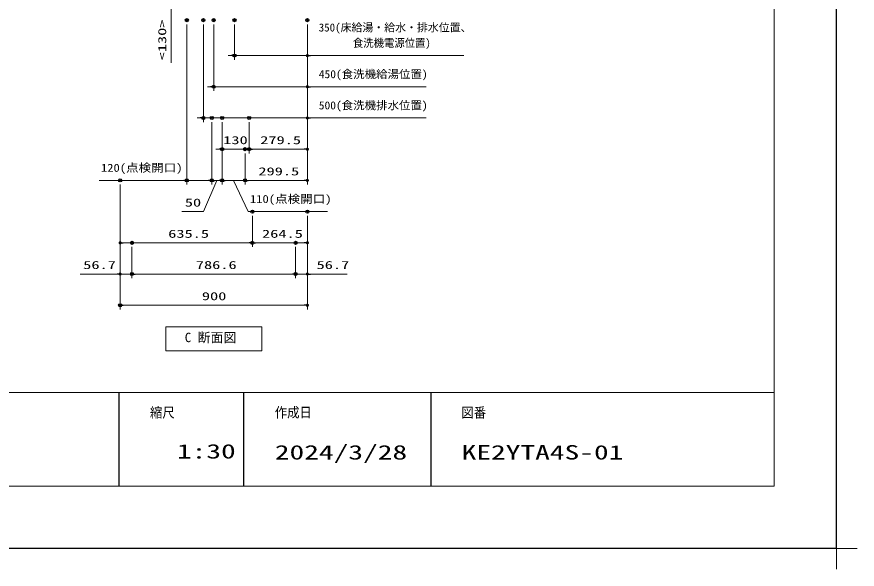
# Model space of a CAD drawing. Units: millimetres, scale not verified. Extents: x -9797 to 9797, y -4555 to 4555.
# Drawn here: x -1038 to 3002, y -4555 to -1900 of the extents above; entities that cross this region are included whole.
import ezdxf
from ezdxf.enums import TextEntityAlignment as Align

# ---------------------------------------------------------------- set-up
doc = ezdxf.new("R2010")
doc.units = ezdxf.units.MM
doc.header["$LTSCALE"] = 30
doc.header["$PDMODE"] = 32
doc.header["$PDSIZE"] = 15
for name, color, linetype, lineweight in [('0-0_0', 7, 'Continuous', 25), ('0-2_寸法ﾚｲﾔｰ', 30, 'Continuous', 13), ('0-3_DEFPOINTS', 7, 'Continuous', 25), ('0-6_図面枠', 3, 'Continuous', 15), ('0-9_一般', 7, 'Continuous', 5)]:
    doc.layers.add(name, color=color, linetype=linetype, lineweight=lineweight)
doc.styles.add('ＭＳ ゴシック', font='')
doc.styles.get('ＭＳ ゴシック').set_extended_font_data('MS Gothic')

# ---------------------------------------------------------------- blocks, each defined once
blk = doc.blocks.new('Cdanmenzu')
at = {"layer": '0-6_図面枠'}
blk.add_lwpolyline([(0, 3455.1), (13844.8, 3455.1), (13844.8, 0), (0, 0)], close=True, dxfattribs=at)
at = {"layer": '0-6_図面枠', "style": 'ＭＳ ゴシック'}
blk.add_text('C 断面図', height=1364, dxfattribs=at).set_placement((2739.6, 841.4), align=Align.BOTTOM_LEFT)
blk = doc.blocks.new('_DOT')
at = {"layer": '0-0_0', "color": 30}
blk.add_line((-15, 0), (-30, 0), dxfattribs=at)
for points in [[(0, 0), (-15, 0), (-14.88, 1.88)], [(0, 0), (-14.88, -1.88), (-15, 0)], [(0, 0), (-14.88, 1.88), (-14.53, 3.73)], [(0, 0), (-14.53, -3.73), (-14.88, -1.88)], [(0, 0), (-14.53, 3.73), (-13.95, 5.52)], [(0, 0), (-13.95, -5.52), (-14.53, -3.73)], [(0, 0), (-13.95, 5.52), (-13.14, 7.23)], [(0, 0), (-13.14, -7.23), (-13.95, -5.52)], [(0, 0), (-13.14, 7.23), (-12.14, 8.82)], [(0, 0), (-12.14, -8.82), (-13.14, -7.23)], [(0, 0), (-12.14, 8.82), (-10.93, 10.27)], [(0, 0), (-10.93, -10.27), (-12.14, -8.82)], [(0, 0), (-10.93, 10.27), (-9.56, 11.56)], [(0, 0), (-9.56, -11.56), (-10.93, -10.27)], [(0, 0), (-9.56, 11.56), (-8.04, 12.66)], [(0, 0), (-8.04, -12.66), (-9.56, -11.56)], [(0, 0), (-8.04, 12.66), (-6.39, 13.57)], [(0, 0), (-6.39, -13.57), (-8.04, -12.66)], [(0, 0), (-6.39, 13.57), (-4.64, 14.27)], [(0, 0), (-4.64, -14.27), (-6.39, -13.57)], [(0, 0), (-4.64, 14.27), (-2.81, 14.73)], [(0, 0), (-2.81, -14.73), (-4.64, -14.27)], [(0, 0), (-2.81, 14.73), (-0.94, 14.97)], [(0, 0), (-0.94, -14.97), (-2.81, -14.73)], [(0, 0), (-0.94, 14.97), (0.94, 14.97)], [(0, 0), (0.94, -14.97), (-0.94, -14.97)], [(0, 0), (0.94, 14.97), (2.81, 14.73)], [(0, 0), (2.81, 14.73), (4.64, 14.27)], [(0, 0), (4.64, 14.27), (6.39, 13.57)], [(0, 0), (6.39, 13.57), (8.04, 12.66)], [(0, 0), (8.04, 12.66), (9.56, 11.56)], [(0, 0), (9.56, 11.56), (10.93, 10.27)], [(0, 0), (10.93, 10.27), (12.14, 8.82)], [(0, 0), (12.14, 8.82), (13.14, 7.23)], [(0, 0), (13.14, 7.23), (13.95, 5.52)], [(0, 0), (13.95, 5.52), (14.53, 3.73)], [(0, 0), (14.53, 3.73), (14.88, 1.88)], [(0, 0), (14.88, 1.88), (15, 0)], [(0, 0), (2.81, -14.73), (0.94, -14.97)], [(0, 0), (4.64, -14.27), (2.81, -14.73)], [(0, 0), (6.39, -13.57), (4.64, -14.27)], [(0, 0), (8.04, -12.66), (6.39, -13.57)], [(0, 0), (9.56, -11.56), (8.04, -12.66)], [(0, 0), (10.93, -10.27), (9.56, -11.56)], [(0, 0), (12.14, -8.82), (10.93, -10.27)], [(0, 0), (13.14, -7.23), (12.14, -8.82)], [(0, 0), (13.95, -5.52), (13.14, -7.23)], [(0, 0), (14.53, -3.73), (13.95, -5.52)], [(0, 0), (14.88, -1.88), (14.53, -3.73)], [(0, 0), (15, 0), (14.88, -1.88)]]:
    blk.add_solid(points, dxfattribs=at)
blk = doc.blocks.new('グループ-13-1')
at = {"layer": '0-9_一般'}
for p, q in [((372249.8, -84177), (372249.8, -80193)), ((370257.8, -82185), (374241.7, -82185))]:
    blk.add_line(p, q, dxfattribs=at)

msp = doc.modelspace()

# ---------------------------------------------------------------- linework, layer by layer
at = {"layer": '0-0_0'}
for p, q in [((-547.23, -3705), (-547.23, -4155)), ((52.77, -3705), (52.77, -4155)), ((952.77, -3705), (952.77, -4155))]:
    msp.add_line(p, q, dxfattribs=at)
at = {"layer": '0-2_寸法ﾚｲﾔｰ'}
for p, q in [((-295.25, -1860.93), (-295.25, -2121.4)), ((-220.25, -1935.93), (-220.25, -2705.93)), ((-140.75, -1935.93), (-140.75, -2405.93)), ((-90.75, -1935.93), (-90.75, -2255.93)), ((9.25, -1935.93), (9.25, -2105.93)), ((359.25, -1935.93), (359.25, -2105.93)), ((359.25, -1935.93), (359.25, -2255.93)), ((359.25, -1935.93), (359.25, -2405.93)), ((359.25, -1935.93), (359.25, -2555.93)), ((359.25, -1935.93), (359.25, -2705.93)), ((-5.75, -2085.93), (-20.75, -2085.93)), ((359.25, -2085.93), (9.25, -2085.93)), ((359.25, -2085.93), (1111.15, -2085.93)), ((374.25, -2085.93), (389.25, -2085.93)), ((-105.75, -2235.93), (-120.75, -2235.93)), ((359.25, -2235.93), (-90.75, -2235.93)), ((359.25, -2235.93), (930.2, -2235.93)), ((374.25, -2235.93), (389.25, -2235.93)), ((-155.75, -2385.93), (-170.75, -2385.93)), ((359.25, -2385.93), (-140.75, -2385.93)), ((-100.25, -2405.93), (-100.25, -2705.93)), ((-100.25, -2405.93), (-100.25, -2705.93)), ((-50.25, -2405.93), (-50.25, -2555.93)), ((-50.25, -2405.93), (-50.25, -2705.93)), ((-50.25, -2405.93), (-50.25, -2705.93)), ((79.75, -2405.93), (79.75, -2555.93)), ((79.75, -2405.93), (79.75, -2555.93)), ((359.25, -2385.93), (930.2, -2385.93)), ((374.25, -2385.93), (389.25, -2385.93)), ((-65.25, -2535.93), (-80.25, -2535.93)), ((79.75, -2535.93), (-50.25, -2535.93)), ((94.75, -2535.93), (109.75, -2535.93)), ((344.25, -2535.93), (94.75, -2535.93)), ((59.75, -2555.93), (59.75, -2705.93)), ((59.75, -2555.93), (59.75, -2705.93)), ((-220.25, -2685.93), (-641.49, -2685.93)), ((-540.75, -2705.93), (-540.75, -3305.93)), ((-540.75, -2705.93), (-540.75, -3155.93)), ((-540.75, -2705.93), (-540.75, -3005.93)), ((-235.25, -2685.93), (-250.25, -2685.93)), ((-100.25, -2685.93), (-220.25, -2685.93)), ((-115.25, -2685.93), (-130.25, -2685.93)), ((-50.25, -2685.93), (-100.25, -2685.93)), ((-85.25, -2685.93), (-70.25, -2685.93)), ((-65.25, -2685.93), (-80.25, -2685.93)), ((59.75, -2685.93), (-50.25, -2685.93)), ((-35.25, -2685.93), (-20.25, -2685.93)), ((74.75, -2685.93), (89.75, -2685.93)), ((344.25, -2685.93), (74.75, -2685.93)), ((94.75, -2855.93), (94.75, -3005.93)), ((94.75, -2855.93), (94.75, -3005.93)), ((359.25, -2855.93), (359.25, -3305.93)), ((359.25, -2855.93), (359.25, -3155.93)), ((359.25, -2855.93), (359.25, -3005.93)), ((-525.75, -2985.93), (79.75, -2985.93)), ((344.25, -2985.93), (109.75, -2985.93)), ((-484.05, -3005.93), (-484.05, -3155.93)), ((-484.05, -3005.93), (-484.05, -3155.93)), ((302.55, -3005.93), (302.55, -3155.93)), ((302.55, -3005.93), (302.55, -3155.93)), ((-540.75, -3135.93), (-732.66, -3135.93)), ((-555.75, -3135.93), (-570.75, -3135.93)), ((-540.75, -3135.93), (-484.05, -3135.93)), ((-469.05, -3135.93), (287.55, -3135.93)), ((-469.05, -3135.93), (-454.05, -3135.93)), ((287.55, -3135.93), (272.55, -3135.93)), ((359.25, -3135.93), (302.55, -3135.93)), ((359.25, -3135.93), (551.15, -3135.93)), ((374.25, -3135.93), (389.25, -3135.93)), ((344.25, -3285.93), (-525.75, -3285.93))]:
    msp.add_line(p, q, dxfattribs=at)
for points in [[(-244.04, -2835.93), (-139.28, -2835.93), (-75.25, -2685.93)], [(455.32, -2835.93), (74.75, -2835.93), (4.75, -2685.93)]]:
    msp.add_lwpolyline(points, dxfattribs=at)
at = {"layer": '0-3_DEFPOINTS'}
for q in [(2902.77, 4455), (-9697.23, -4455)]:
    msp.add_line((2902.77, -4455), q, dxfattribs=at)
for p in [(-220.25, -1915.93), (-140.75, -1915.93), (-90.75, -1915.93), (9.25, -1915.93), (359.25, -1915.93), (359.25, -1915.93), (9.25, -2085.93), (-90.75, -2235.93), (-140.75, -2385.93), (-100.25, -2385.93), (-50.25, -2385.93), (-50.25, -2385.93), (-50.25, -2385.93), (79.75, -2385.93), (79.75, -2385.93), (-50.25, -2535.93), (59.75, -2535.93), (59.75, -2535.93), (79.75, -2535.93), (-540.75, -2685.93), (-540.75, -2685.93), (-220.25, -2685.93), (-100.25, -2685.93), (-50.25, -2685.93), (59.75, -2685.93), (94.75, -2835.93), (359.25, -2835.93), (359.25, -2835.93), (-484.05, -2985.93), (94.75, -2985.93), (302.55, -2985.93), (-484.05, -3135.93), (302.55, -3135.93), (-540.75, -3285.93)]:
    msp.add_point(p, dxfattribs=at)
at = {"layer": '0-6_図面枠'}
msp.add_line((-9397.23, -3705), (2602.77, -3705), dxfattribs=at)
msp.add_lwpolyline([(-9397.23, -4155), (2602.77, -4155), (2602.77, 4155), (-9397.23, 4155)], close=True, dxfattribs=at)

# ---------------------------------------------------------------- block references
at = {"layer": '0-0_0', "xscale": 0.03333333, "yscale": 0.03333333}
msp.add_blockref('Cdanmenzu', (-321.5, -3505.2), dxfattribs=at)
at = {"layer": '0-2_寸法ﾚｲﾔｰ', "xscale": 0.5, "yscale": 0.5}
for p in [(9.25, -2085.93), (-90.75, -2235.93), (-140.75, -2385.93), (-50.25, -2535.93), (359.25, -2535.93), (-220.25, -2685.93), (-100.25, -2685.93), (-50.25, -2685.93), (359.25, -2685.93), (94.75, -2985.93), (359.25, -2985.93), (-540.75, -3135.93), (302.55, -3135.93), (302.55, -3135.93), (359.25, -3285.93)]:
    msp.add_blockref('_DOT', p, dxfattribs=at)
at = {"layer": '0-2_寸法ﾚｲﾔｰ', "xscale": 0.5, "yscale": 0.5, "rotation": 180}
for p in [(359.25, -2085.93), (359.25, -2235.93), (359.25, -2385.93), (79.75, -2535.93), (79.75, -2535.93), (-100.25, -2685.93), (-50.25, -2685.93), (59.75, -2685.93), (59.75, -2685.93), (-540.75, -2985.93), (94.75, -2985.93), (-484.05, -3135.93), (-484.05, -3135.93), (359.25, -3135.93), (-540.75, -3285.93)]:
    msp.add_blockref('_DOT', p, dxfattribs=at)
at = {"layer": '0-3_DEFPOINTS', "xscale": 0.05, "yscale": 0.05}
msp.add_blockref('グループ-13-1', (-15709.72, -345.75), dxfattribs=at)

# ---------------------------------------------------------------- texts
at = {"layer": '0-2_寸法ﾚｲﾔｰ', "style": 'ＭＳ ゴシック', "width": 1.5}
msp.add_text('<130>', height=38.49, rotation=90, dxfattribs=at).set_placement((-307.85, -2109.02), align=Align.BOTTOM_LEFT)
at = {"layer": '0-2_寸法ﾚｲﾔｰ', "style": 'ＭＳ ゴシック'}
msp.add_text('350(床給湯・給水・排水位置、', height=38.48, dxfattribs=at).set_placement((414.01, -1981.9), align=Align.BOTTOM_LEFT)
for s, height, width, p in [('食洗機電源位置)', 38.48, 0.95, (578.01, -2056.19)), ('450(食洗機給湯位置)', 38.49, 1.05, (414.2, -2206.19)), ('500(食洗機排水位置)', 38.49, 1.05, (414.2, -2356.19)), ('130', 38.49, 1.5, (-45.25, -2523.33)), ('279.5', 38.49, 1.5, (132.53, -2523.33)), ('120(点検開口)', 38.49, 1.15, (-632.92, -2656.19)), ('299.5', 38.49, 1.5, (123.78, -2673.33)), ('50', 38.49, 1.5, (-229.75, -2823.33)), ('110(点検開口)', 38.49, 1.15, (83.32, -2806.19)), ('635.5', 38.49, 1.5, (-309.67, -2973.33)), ('264.5', 38.49, 1.5, (141.28, -2973.33)), ('56.7', 38.49, 1.5, (-718.37, -3123.33)), ('786.6', 38.49, 1.5, (-176.97, -3123.33)), ('56.7', 38.49, 1.5, (403.53, -3123.33)), ('900', 38.49, 1.5, (-147.9, -3273.33))]:
    msp.add_text(s, height=height, dxfattribs=dict(at, width=width)).set_placement(p, align=Align.BOTTOM_LEFT)
at = {"layer": '0-6_図面枠', "style": 'ＭＳ ゴシック'}
for s, height, width, p in [('縮尺', 48.39, 0.9, (-397.23, -3840.29)), ('作成日', 48.39, 0.9, (202.77, -3839.73)), ('図番', 48.39, 0.9, (1099.74, -3840.55)), ('1:30', 69.28, 1.5, (-267.8, -4043.47)), ('2024/3/28', 69.28, 1.5, (202.77, -4048.32)), ('KE2YTA4S-01', 69.28, 1.5, (1100.77, -4048.32))]:
    msp.add_text(s, height=height, dxfattribs=dict(at, width=width)).set_placement(p, align=Align.BOTTOM_LEFT)

doc.saveas('drawing.dxf')
